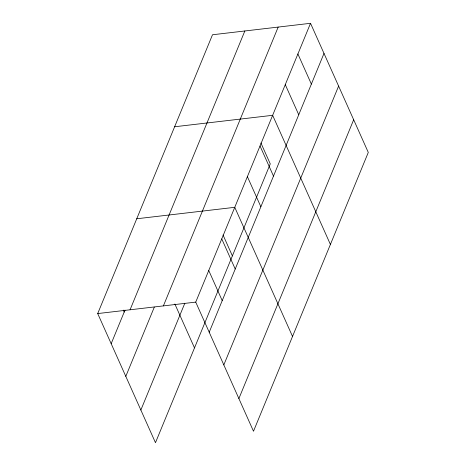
<?xml version="1.0" encoding="UTF-8"?>
<svg xmlns="http://www.w3.org/2000/svg" width="466" height="466" viewBox="0 0 466 466"><rect width="100%" height="100%" fill="white"/><g stroke="black" fill="none" stroke-linecap="round" stroke-linejoin="round"><path stroke-width="0.7" d="M260.913 142.975L270.268 163.886L155.475 442.7L97.709 313.571L212.502 34.758L310.525 23.3L368.291 152.429L253.498 431.242L195.732 302.114L310.525 23.3M111.182 343.687L125.022 310.071M130.061 309.791L244.848 30.977M125.803 376.365L154.31 307.111M163.385 305.894L278.179 27.08M140.86 410.028L184.827 303.226M209.205 332.229L323.998 53.421M223.82 364.907L338.613 86.094M238.883 398.57L353.671 119.756M174.622 126.764L272.645 115.306L330.406 244.44M136.742 218.775L234.765 207.318L292.526 336.446M97.709 313.571L195.732 302.114M297.896 53.969L311.37 84.09M285.274 84.637L298.747 114.758M260.016 145.975L273.49 176.096M247.388 176.649L260.861 206.764M223.033 234.986L232.383 255.898M221.752 238.912L235.225 269.033M208.745 270.513L222.218 300.634M174.867 304.007L194.503 347.904M123.315 310.123L124.195 312.092"/></g></svg>
